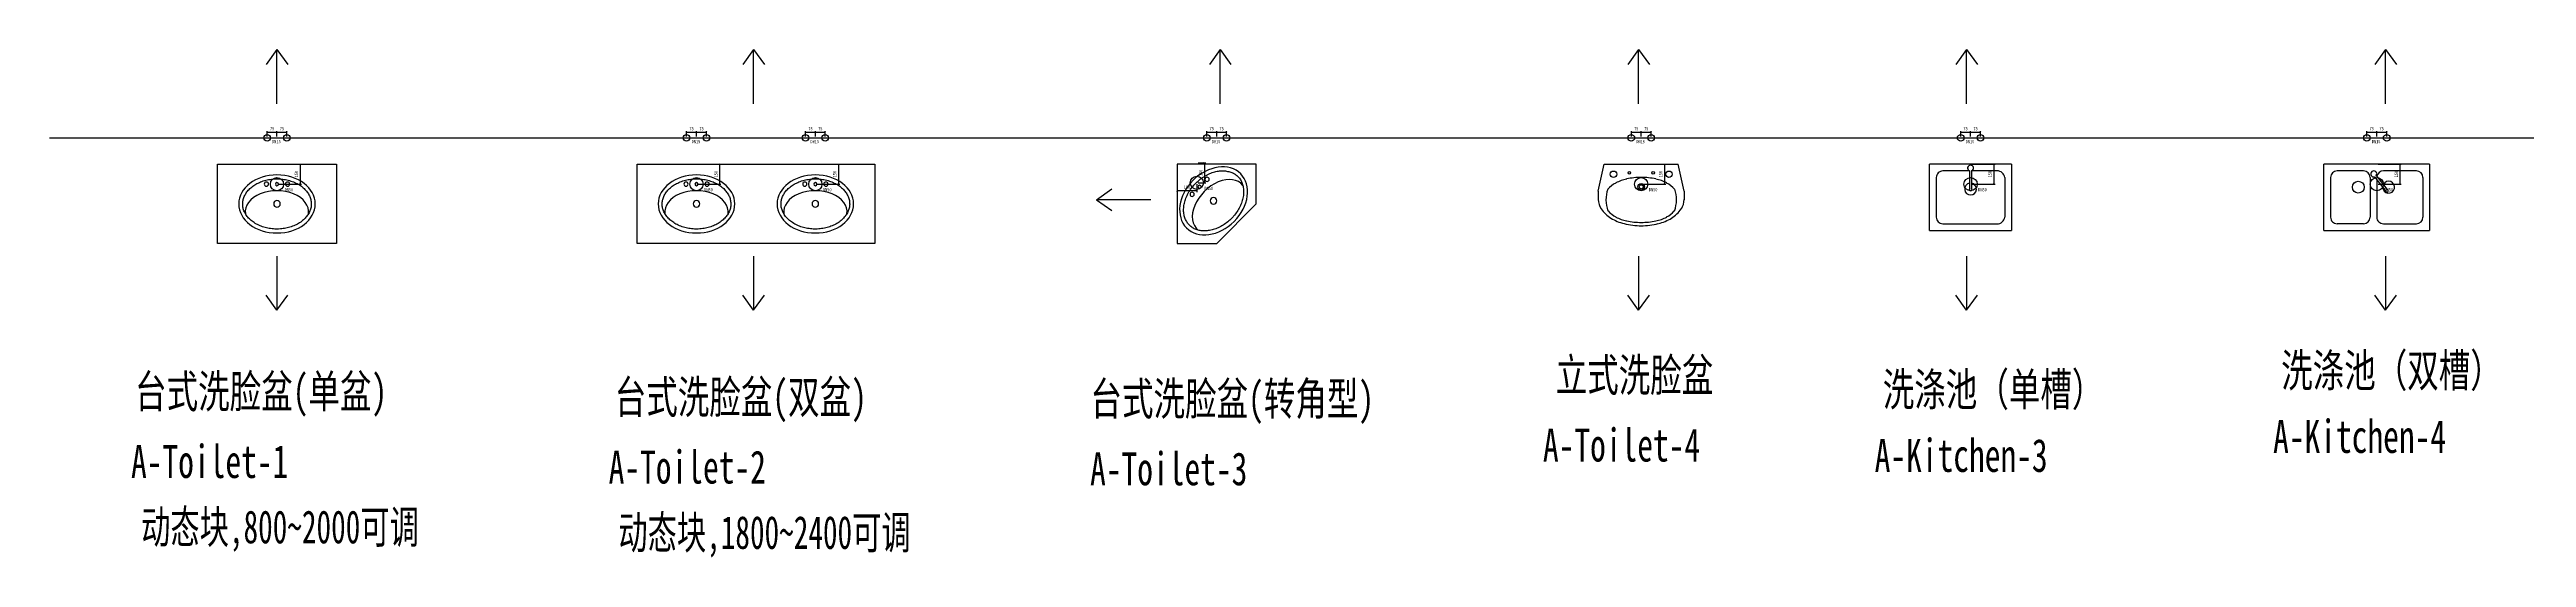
# Model space of a CAD drawing. Extents: x -84241 to 2571207, y -257021 to 1687411.
# Drawn here: x -16803 to 1954, y -256564 to -252718 of the extents above; entities that cross this region are included whole.
import ezdxf
from ezdxf.enums import TextEntityAlignment as Align

# ---------------------------------------------------------------- set-up
doc = ezdxf.new("R2010")
doc.units = 0
doc.header["$LTSCALE"] = 1000
doc.layers.get('0').update_dxf_attribs({"linetype": 'CONTINUOUS'})
doc.layers.get('Defpoints').update_dxf_attribs({"linetype": 'CONTINUOUS'})
for name, color, linetype in [('AD-NAME-ROOM', 9, 'CONTINUOUS'), ('AE-EQPM-KICH', 84, 'CONTINUOUS'), ('AE-EQPM-TOLT', 70, 'CONTINUOUS')]:
    doc.layers.add(name, color=color, linetype=linetype)
doc.styles.add('TH-STYLE1', font='STFANGSO.TTF', dxfattribs={"width": 0.8})
doc.dimstyles.new('TH-DIM10', dxfattribs={"dimscale": 10, "dimtxt": 2.5, "dimasz": 2, "dimexe": 1, "dimexo": 1, "dimgap": 1.5, "dimtad": 1, "dimdec": 3, "dimdsep": 46, "dimtxsty": 'TH-STYLE1', "dimblk1": 'ARCHTICK', "dimblk2": 'ARCHTICK', "dimsah": 1, "dimcen": -1, "dimclrd": 256, "dimclre": 256, "dimclrt": 256, "dimazin": 0, "dimtfac": 1, "dimtdec": 3, "dimtix": 1, "dimtmove": 2, "dimatfit": 0, "dimldrblk": 'ARCHTICK', "dimfxl": 2, "dimtolj": 1, "dimtzin": 0, "dimlwd": -1, "dimlwe": -1, "dimarcsym": 0})

# ---------------------------------------------------------------- blocks, each defined once
blk = doc.blocks.new('A-lavabo')
for centre, radius in [((0, 220), 25), ((-80, 70), 16), ((0, 70), 12), ((80, 70), 16)]:
    blk.add_circle(centre, radius)
at = {"extrusion": (0, 0, -1)}
for centre, major_axis, ratio, start_param, end_param in [((0, 220), (290, 0), 0.758621, -1.570796, 4.712389), ((0, 280), (240, 0), 0.666667, -0.089681, 3.231279)]:
    blk.add_ellipse(centre, major_axis=major_axis, ratio=ratio, start_param=start_param, end_param=end_param, dxfattribs=at)
blk.add_open_spline([(0, 410), (8, 410), (17, 410), (40, 408), (54, 406), (82, 401), (95, 397), (122, 388), (134, 383), (158, 371), (169, 364), (190, 350), (199, 342), (216, 326), (223, 317), (236, 299), (242, 290), (251, 271), (254, 262), (259, 242), (260, 232), (260, 213), (259, 203), (256, 184), (253, 174), (245, 155), (239, 146), (227, 128), (220, 119), (204, 102), (195, 94), (175, 79), (164, 72), (141, 60), (128, 55), (103, 45), (89, 41), (62, 35), (47, 33), (19, 30), (4, 30), (-25, 31), (-39, 32), (-67, 36), (-81, 39), (-108, 47), (-121, 52), (-146, 63), (-157, 69), (-179, 82), (-189, 90), (-207, 105), (-216, 114), (-230, 131), (-236, 140), (-246, 159), (-250, 168), (-257, 188), (-258, 197), (-260, 217), (-260, 227), (-258, 246), (-256, 256), (-249, 275), (-245, 284), (-234, 303), (-228, 312), (-213, 329), (-204, 338), (-186, 353), (-175, 360), (-153, 374), (-141, 380), (-116, 390), (-103, 395), (-76, 402), (-62, 405), (-34, 409), (-19, 410), (-3, 410), (-2, 410), (0, 410)], degree=3, knots=[-1.570796, -1.570796, -1.570796, -1.570796, -1.475892, -1.475892, -1.313537, -1.313537, -1.151182, -1.151182, -0.988827, -0.988827, -0.826472, -0.826472, -0.664117, -0.664117, -0.501762, -0.501762, -0.339408, -0.339408, -0.177053, -0.177053, -0.014698, -0.014698, 0.147657, 0.147657, 0.310012, 0.310012, 0.472367, 0.472367, 0.634722, 0.634722, 0.797077, 0.797077, 0.959432, 0.959432, 1.121787, 1.121787, 1.284142, 1.284142, 1.446497, 1.446497, 1.608852, 1.608852, 1.771206, 1.771206, 1.933561, 1.933561, 2.095916, 2.095916, 2.258271, 2.258271, 2.420626, 2.420626, 2.582981, 2.582981, 2.745336, 2.745336, 2.907691, 2.907691, 3.070046, 3.070046, 3.232401, 3.232401, 3.394756, 3.394756, 3.557111, 3.557111, 3.719466, 3.719466, 3.88182, 3.88182, 4.044175, 4.044175, 4.20653, 4.20653, 4.368885, 4.368885, 4.53124, 4.53124, 4.693595, 4.693595, 4.712389, 4.712389, 4.712389, 4.712389])
blk = doc.blocks.new('*U453')
at = {"layer": 'AE-EQPM-TOLT'}
blk.add_lwpolyline([(0, -600), (0, 0), (900, 0), (900, -600)], close=True, dxfattribs=at)
at = {"layer": 'AE-EQPM-TOLT', "xscale": -1, "rotation": 180}
blk.add_blockref('A-lavabo', (450, -80), dxfattribs=at)
blk = doc.blocks.new('A-Toilet-4')
for p, q in [((-325, -204), (-280, 0)), ((-280, 0), (280, 0)), ((325, -204), (280, 0)), ((-325, -204), (-325, -268)), ((325, -204), (325, -268))]:
    blk.add_line(p, q)
for centre, radius in [((-210, -75), 24), ((-90, -65), 10), ((0, -170), 25), ((0, -170), 15), ((90, -65), 10), ((210, -75), 24)]:
    blk.add_circle(centre, radius)
for centre, radius, start, end in [((-103, -316), 196, 117.1742, 139.6099), ((-41, -437), 333, 102.0046, 117.1742), ((0, -630), 531, 90, 102.0046), ((0, -630), 531, 77.9954, 90), ((41, -437), 333, 62.8258, 77.9954), ((103, -316), 196, 40.3901, 62.8258), ((-199, -267), 126, 179.6433, 213.7025), ((-198, -268), 127, 179.0394, 180.2324), ((-104, -201), 241, 214.1952, 238.6427), ((-14, -268), 253, 161.5387, 199.7402), ((-103, -224), 196, 221.2137, 242.8258), ((103, -224), 196, 297.1742, 318.7863), ((104, -201), 241, 301.3573, 325.8048), ((14, -268), 253, 340.2598, 18.4613), ((199, -267), 126, 326.2975, 0.3567), ((198, -268), 127, 359.7676, 0.9606), ((-42, -99), 361, 238.6427, 255.9417), ((-41, -103), 333, 242.8258, 257.9954), ((-1, 63), 528, 255.9417, 270.2324), ((0, 91), 531, 257.9954, 270), ((1, 63), 528, 269.7676, 284.0583), ((0, 91), 531, 270, 282.0046), ((41, -103), 333, 282.0046, 297.1742), ((42, -99), 361, 284.0583, 301.3573)]:
    blk.add_arc(centre, radius, start, end)
blk = doc.blocks.new('A-Kitchen-3')
for p, q in [((-310, -500), (-310, 0)), ((310, 0), (-310, 0)), ((310, 0), (310, -500)), ((-260, -100), (-260, -400)), ((-8, -50), (-210, -50)), ((-8, -50), (-8, -185)), ((8, -50), (8, -185)), ((200, -50), (8, -50)), ((260, -100), (260, -400)), ((-310, -500), (310, -500)), ((-210, -450), (200, -450))]:
    blk.add_line(p, q)
for centre, major_axis, ratio, start_param, end_param in [((-210, -100), (-0.1, 50), 1, -0.001438, 1.569359), ((0, -187), (-27.7, -35.4), 1, 3.98478, 9.91051), ((0, -29), (13.7, 17.9), 1, 4.15953, 9.715698), ((0, -191), (-6.16, -7.88), 1, -1.551604, 2.878812), ((207, -102), (-42.4, 35.4), 0.905357, 3.926991, 5.497787), ((-210, -400), (-0.1, 50), 1, 1.569635, 3.140431), ((207, -398), (-42.4, -35.4), 0.905357, 0.785398, 2.356194)]:
    blk.add_ellipse(centre, major_axis=major_axis, ratio=ratio, start_param=start_param, end_param=end_param)
blk = doc.blocks.new('A-Kitchen-4')
for p, q in [((-400, -500), (-400, 0)), ((400, 0), (-400, 0)), ((400, 0), (400, -500)), ((-350, -100), (-350, -400)), ((-100, -50), (-300, -50)), ((-50, -100), (-50, -400)), ((-16, -94), (67, -201)), ((-4, -84), (79, -191)), ((0, -115), (0, -400)), ((300, -50), (50, -50)), ((350, -100), (350, -400)), ((-400, -500), (400, -500)), ((-100, -450), (-300, -450)), ((50, -450), (300, -450))]:
    blk.add_line(p, q)
for centre, major_axis, start_param, end_param in [((-300, -100), (0, 50), 0.000591, 1.571387), ((-140, -173), (0, 45), 4.711392, 10.994577), ((-100, -100), (0, 50), 4.711798, 6.282594), ((-23, -73), (-0.2, 22.5), 4.156064, 9.712232), ((50, -100), (0, 50), -0.000202, 1.373206), ((90, -173), (0.1, 45), 1.556657, 7.383522), ((300, -100), (0, 50), 4.711798, 6.282594), ((77, -201), (0, 10), 1.588727, 6.019143), ((-300, -400), (0, 50), 1.570205, 3.141002), ((-100, -400), (0, 50), 3.142184, 4.71298), ((50, -400), (0, 50), 1.570205, 3.141002), ((300, -400), (0, 50), 3.142184, 4.71298)]:
    blk.add_ellipse(centre, major_axis=major_axis, ratio=1, start_param=start_param, end_param=end_param)
blk = doc.blocks.new('A-Toilet-3')
at = {"layer": 'AE-EQPM-TOLT'}
blk.add_lwpolyline([(600, -300), (600, 0), (0, 0), (0, -600), (300, -600), (600, -300)], dxfattribs=at)
at = {"layer": 'AE-EQPM-TOLT', "xscale": -1, "rotation": 225.0000000005895}
blk.add_blockref('A-lavabo', (121, -121), dxfattribs=at)
blk = doc.blocks.new('_ArchTick')
at = {"color": 0, "linetype": 'ByBlock', "const_width": 0.4}
blk.add_lwpolyline([(-0.5, -0.5), (0.5, 0.5)], dxfattribs=at)
blk = doc.blocks.new('*D465')
at = {"transparency": 16777216}
for p, q in [((-15081, -253377), (-15081, -253335)), ((-15006, -253345), (-15081, -253345)), ((-15006, -253377), (-15006, -253335))]:
    blk.add_line(p, q, dxfattribs=at)
at = {"layer": 'Defpoints', "color": 0, "transparency": 16777216}
for p in [(-15081, -253345), (-15081, -253387), (-15006, -253387)]:
    blk.add_point(p, dxfattribs=at)
at = {"transparency": 16777216, "xscale": 10, "yscale": 10, "zscale": 10, "rotation": 180}
blk.add_blockref('_ArchTick', (-15081, -253345), dxfattribs=at)
at = {"transparency": 16777216, "xscale": 10, "yscale": 10, "zscale": 10}
blk.add_blockref('_ArchTick', (-15006, -253345), dxfattribs=at)
at = {"transparency": 16777216, "insert": (-15043, -253317), "char_height": 25, "attachment_point": 5, "style": 'TH-STYLE1'}
blk.add_mtext('\\A1;75', dxfattribs=at)
blk = doc.blocks.new('*D466')
at = {"transparency": 16777216}
for p, q in [((-15156, -253377), (-15156, -253335)), ((-15081, -253345), (-15156, -253345)), ((-15081, -253377), (-15081, -253335))]:
    blk.add_line(p, q, dxfattribs=at)
at = {"layer": 'Defpoints', "color": 0, "transparency": 16777216}
for p in [(-15156, -253345), (-15156, -253387), (-15081, -253387)]:
    blk.add_point(p, dxfattribs=at)
at = {"transparency": 16777216, "xscale": 10, "yscale": 10, "zscale": 10, "rotation": 180}
blk.add_blockref('_ArchTick', (-15156, -253345), dxfattribs=at)
at = {"transparency": 16777216, "xscale": 10, "yscale": 10, "zscale": 10}
blk.add_blockref('_ArchTick', (-15081, -253345), dxfattribs=at)
at = {"transparency": 16777216, "insert": (-15118, -253317), "char_height": 25, "attachment_point": 5, "style": 'TH-STYLE1'}
blk.add_mtext('\\A1;75', dxfattribs=at)
blk = doc.blocks.new('*D467')
at = {"transparency": 16777216}
for p, q in [((-15071, -253587), (-14896, -253587)), ((-14906, -253587), (-14906, -253737)), ((-15071, -253737), (-14896, -253737))]:
    blk.add_line(p, q, dxfattribs=at)
at = {"layer": 'Defpoints', "color": 0, "transparency": 16777216}
for p in [(-15081, -253587), (-15081, -253737), (-14906, -253737)]:
    blk.add_point(p, dxfattribs=at)
at = {"transparency": 16777216, "xscale": 10, "yscale": 10, "zscale": 10}
for p, rotation in [((-14906, -253587), 90), ((-14906, -253737), 270)]:
    blk.add_blockref('_ArchTick', p, dxfattribs=dict(at, rotation=rotation))
at = {"transparency": 16777216, "insert": (-14934, -253662), "char_height": 25, "attachment_point": 5, "rotation": 90, "style": 'TH-STYLE1'}
blk.add_mtext('\\A1;150', dxfattribs=at)
blk = doc.blocks.new('*D468')
at = {"transparency": 16777216}
for p, q in [((-2255, -253377), (-2255, -253335)), ((-2180, -253345), (-2255, -253345)), ((-2180, -253377), (-2180, -253335))]:
    blk.add_line(p, q, dxfattribs=at)
at = {"layer": 'Defpoints', "color": 0, "transparency": 16777216}
for p in [(-2255, -253345), (-2255, -253387), (-2180, -253387)]:
    blk.add_point(p, dxfattribs=at)
at = {"transparency": 16777216, "xscale": 10, "yscale": 10, "zscale": 10, "rotation": 180}
blk.add_blockref('_ArchTick', (-2255, -253345), dxfattribs=at)
at = {"transparency": 16777216, "xscale": 10, "yscale": 10, "zscale": 10}
blk.add_blockref('_ArchTick', (-2180, -253345), dxfattribs=at)
at = {"transparency": 16777216, "insert": (-2218, -253317), "char_height": 25, "attachment_point": 5, "style": 'TH-STYLE1'}
blk.add_mtext('\\A1;75', dxfattribs=at)
blk = doc.blocks.new('*D469')
at = {"transparency": 16777216}
for p, q in [((-2330, -253377), (-2330, -253335)), ((-2255, -253345), (-2330, -253345)), ((-2255, -253377), (-2255, -253335))]:
    blk.add_line(p, q, dxfattribs=at)
at = {"layer": 'Defpoints', "color": 0, "transparency": 16777216}
for p in [(-2330, -253345), (-2330, -253387), (-2255, -253387)]:
    blk.add_point(p, dxfattribs=at)
at = {"transparency": 16777216, "xscale": 10, "yscale": 10, "zscale": 10, "rotation": 180}
blk.add_blockref('_ArchTick', (-2330, -253345), dxfattribs=at)
at = {"transparency": 16777216, "xscale": 10, "yscale": 10, "zscale": 10}
blk.add_blockref('_ArchTick', (-2255, -253345), dxfattribs=at)
at = {"transparency": 16777216, "insert": (-2293, -253317), "char_height": 25, "attachment_point": 5, "style": 'TH-STYLE1'}
blk.add_mtext('\\A1;75', dxfattribs=at)
blk = doc.blocks.new('*D470')
at = {"transparency": 16777216}
for p, q in [((-2245, -253587), (-2070, -253587)), ((-2080, -253587), (-2080, -253737)), ((-2245, -253737), (-2070, -253737))]:
    blk.add_line(p, q, dxfattribs=at)
at = {"layer": 'Defpoints', "color": 0, "transparency": 16777216}
for p in [(-2255, -253587), (-2255, -253737), (-2080, -253737)]:
    blk.add_point(p, dxfattribs=at)
at = {"transparency": 16777216, "xscale": 10, "yscale": 10, "zscale": 10}
for p, rotation in [((-2080, -253587), 90), ((-2080, -253737), 270)]:
    blk.add_blockref('_ArchTick', p, dxfattribs=dict(at, rotation=rotation))
at = {"transparency": 16777216, "insert": (-2108, -253662), "char_height": 25, "attachment_point": 5, "rotation": 90, "style": 'TH-STYLE1'}
blk.add_mtext('\\A1;150', dxfattribs=at)
blk = doc.blocks.new('*U452')
at = {"layer": 'AE-EQPM-TOLT'}
blk.add_lwpolyline([(0, -600), (0, 0), (1800, 0), (1800, -600)], close=True, dxfattribs=at)
at = {"layer": 'AE-EQPM-TOLT', "xscale": -1, "rotation": 180}
for p in [(450, -80), (1350, -80)]:
    blk.add_blockref('A-lavabo', p, dxfattribs=at)
blk = doc.blocks.new('*D484')
at = {"transparency": 16777216}
for p, q in [((-11904, -253377), (-11904, -253335)), ((-11829, -253345), (-11904, -253345)), ((-11829, -253377), (-11829, -253335))]:
    blk.add_line(p, q, dxfattribs=at)
at = {"layer": 'Defpoints', "color": 0, "transparency": 16777216}
for p in [(-11904, -253345), (-11904, -253387), (-11829, -253387)]:
    blk.add_point(p, dxfattribs=at)
at = {"transparency": 16777216, "xscale": 10, "yscale": 10, "zscale": 10, "rotation": 180}
blk.add_blockref('_ArchTick', (-11904, -253345), dxfattribs=at)
at = {"transparency": 16777216, "xscale": 10, "yscale": 10, "zscale": 10}
blk.add_blockref('_ArchTick', (-11829, -253345), dxfattribs=at)
at = {"transparency": 16777216, "insert": (-11866, -253317), "char_height": 25, "attachment_point": 5, "style": 'TH-STYLE1'}
blk.add_mtext('\\A1;75', dxfattribs=at)
blk = doc.blocks.new('*D485')
at = {"transparency": 16777216}
for p, q in [((-11979, -253377), (-11979, -253335)), ((-11904, -253345), (-11979, -253345)), ((-11904, -253377), (-11904, -253335))]:
    blk.add_line(p, q, dxfattribs=at)
at = {"layer": 'Defpoints', "color": 0, "transparency": 16777216}
for p in [(-11979, -253345), (-11979, -253387), (-11904, -253387)]:
    blk.add_point(p, dxfattribs=at)
at = {"transparency": 16777216, "xscale": 10, "yscale": 10, "zscale": 10, "rotation": 180}
blk.add_blockref('_ArchTick', (-11979, -253345), dxfattribs=at)
at = {"transparency": 16777216, "xscale": 10, "yscale": 10, "zscale": 10}
blk.add_blockref('_ArchTick', (-11904, -253345), dxfattribs=at)
at = {"transparency": 16777216, "insert": (-11941, -253317), "char_height": 25, "attachment_point": 5, "style": 'TH-STYLE1'}
blk.add_mtext('\\A1;75', dxfattribs=at)
blk = doc.blocks.new('*D486')
at = {"transparency": 16777216}
for p, q in [((-11894, -253587), (-11719, -253587)), ((-11729, -253587), (-11729, -253737)), ((-11894, -253737), (-11719, -253737))]:
    blk.add_line(p, q, dxfattribs=at)
at = {"layer": 'Defpoints', "color": 0, "transparency": 16777216}
for p in [(-11904, -253587), (-11904, -253737), (-11729, -253737)]:
    blk.add_point(p, dxfattribs=at)
at = {"transparency": 16777216, "xscale": 10, "yscale": 10, "zscale": 10}
for p, rotation in [((-11729, -253587), 90), ((-11729, -253737), 270)]:
    blk.add_blockref('_ArchTick', p, dxfattribs=dict(at, rotation=rotation))
at = {"transparency": 16777216, "insert": (-11757, -253662), "char_height": 25, "attachment_point": 5, "rotation": 90, "style": 'TH-STYLE1'}
blk.add_mtext('\\A1;150', dxfattribs=at)
blk = doc.blocks.new('*D487')
at = {"transparency": 16777216}
for p, q in [((-11004, -253377), (-11004, -253335)), ((-10929, -253345), (-11004, -253345)), ((-10929, -253377), (-10929, -253335))]:
    blk.add_line(p, q, dxfattribs=at)
at = {"layer": 'Defpoints', "color": 0, "transparency": 16777216}
for p in [(-11004, -253345), (-11004, -253387), (-10929, -253387)]:
    blk.add_point(p, dxfattribs=at)
at = {"transparency": 16777216, "xscale": 10, "yscale": 10, "zscale": 10, "rotation": 180}
blk.add_blockref('_ArchTick', (-11004, -253345), dxfattribs=at)
at = {"transparency": 16777216, "xscale": 10, "yscale": 10, "zscale": 10}
blk.add_blockref('_ArchTick', (-10929, -253345), dxfattribs=at)
at = {"transparency": 16777216, "insert": (-10966, -253317), "char_height": 25, "attachment_point": 5, "style": 'TH-STYLE1'}
blk.add_mtext('\\A1;75', dxfattribs=at)
blk = doc.blocks.new('*D488')
at = {"transparency": 16777216}
for p, q in [((-11079, -253377), (-11079, -253335)), ((-11004, -253345), (-11079, -253345)), ((-11004, -253377), (-11004, -253335))]:
    blk.add_line(p, q, dxfattribs=at)
at = {"layer": 'Defpoints', "color": 0, "transparency": 16777216}
for p in [(-11079, -253345), (-11079, -253387), (-11004, -253387)]:
    blk.add_point(p, dxfattribs=at)
at = {"transparency": 16777216, "xscale": 10, "yscale": 10, "zscale": 10, "rotation": 180}
blk.add_blockref('_ArchTick', (-11079, -253345), dxfattribs=at)
at = {"transparency": 16777216, "xscale": 10, "yscale": 10, "zscale": 10}
blk.add_blockref('_ArchTick', (-11004, -253345), dxfattribs=at)
at = {"transparency": 16777216, "insert": (-11041, -253317), "char_height": 25, "attachment_point": 5, "style": 'TH-STYLE1'}
blk.add_mtext('\\A1;75', dxfattribs=at)
blk = doc.blocks.new('*D489')
at = {"transparency": 16777216}
for p, q in [((-10994, -253587), (-10819, -253587)), ((-10829, -253587), (-10829, -253737)), ((-10994, -253737), (-10819, -253737))]:
    blk.add_line(p, q, dxfattribs=at)
at = {"layer": 'Defpoints', "color": 0, "transparency": 16777216}
for p in [(-11004, -253587), (-11004, -253737), (-10829, -253737)]:
    blk.add_point(p, dxfattribs=at)
at = {"transparency": 16777216, "xscale": 10, "yscale": 10, "zscale": 10}
for p, rotation in [((-10829, -253587), 90), ((-10829, -253737), 270)]:
    blk.add_blockref('_ArchTick', p, dxfattribs=dict(at, rotation=rotation))
at = {"transparency": 16777216, "insert": (-10857, -253662), "char_height": 25, "attachment_point": 5, "rotation": 90, "style": 'TH-STYLE1'}
blk.add_mtext('\\A1;150', dxfattribs=at)
blk = doc.blocks.new('*D490')
at = {"transparency": 16777216}
for p, q in [((-7964, -253377), (-7964, -253335)), ((-7889, -253345), (-7964, -253345)), ((-7889, -253377), (-7889, -253335))]:
    blk.add_line(p, q, dxfattribs=at)
at = {"layer": 'Defpoints', "color": 0, "transparency": 16777216}
for p in [(-7964, -253345), (-7964, -253387), (-7889, -253387)]:
    blk.add_point(p, dxfattribs=at)
at = {"transparency": 16777216, "xscale": 10, "yscale": 10, "zscale": 10, "rotation": 180}
blk.add_blockref('_ArchTick', (-7964, -253345), dxfattribs=at)
at = {"transparency": 16777216, "xscale": 10, "yscale": 10, "zscale": 10}
blk.add_blockref('_ArchTick', (-7889, -253345), dxfattribs=at)
at = {"transparency": 16777216, "insert": (-7927, -253317), "char_height": 25, "attachment_point": 5, "style": 'TH-STYLE1'}
blk.add_mtext('\\A1;75', dxfattribs=at)
blk = doc.blocks.new('*D491')
at = {"transparency": 16777216}
for p, q in [((-8039, -253377), (-8039, -253335)), ((-7964, -253345), (-8039, -253345)), ((-7964, -253377), (-7964, -253335))]:
    blk.add_line(p, q, dxfattribs=at)
at = {"layer": 'Defpoints', "color": 0, "transparency": 16777216}
for p in [(-8039, -253345), (-8039, -253387), (-7964, -253387)]:
    blk.add_point(p, dxfattribs=at)
at = {"transparency": 16777216, "xscale": 10, "yscale": 10, "zscale": 10, "rotation": 180}
blk.add_blockref('_ArchTick', (-8039, -253345), dxfattribs=at)
at = {"transparency": 16777216, "xscale": 10, "yscale": 10, "zscale": 10}
blk.add_blockref('_ArchTick', (-7964, -253345), dxfattribs=at)
at = {"transparency": 16777216, "insert": (-8002, -253317), "char_height": 25, "attachment_point": 5, "style": 'TH-STYLE1'}
blk.add_mtext('\\A1;75', dxfattribs=at)
blk = doc.blocks.new('*D492')
at = {"transparency": 16777216}
for p, q in [((-4749, -253377), (-4749, -253335)), ((-4674, -253345), (-4749, -253345)), ((-4674, -253377), (-4674, -253335))]:
    blk.add_line(p, q, dxfattribs=at)
at = {"layer": 'Defpoints', "color": 0, "transparency": 16777216}
for p in [(-4749, -253345), (-4749, -253387), (-4674, -253387)]:
    blk.add_point(p, dxfattribs=at)
at = {"transparency": 16777216, "xscale": 10, "yscale": 10, "zscale": 10, "rotation": 180}
blk.add_blockref('_ArchTick', (-4749, -253345), dxfattribs=at)
at = {"transparency": 16777216, "xscale": 10, "yscale": 10, "zscale": 10}
blk.add_blockref('_ArchTick', (-4674, -253345), dxfattribs=at)
at = {"transparency": 16777216, "insert": (-4712, -253317), "char_height": 25, "attachment_point": 5, "style": 'TH-STYLE1'}
blk.add_mtext('\\A1;75', dxfattribs=at)
blk = doc.blocks.new('*D493')
at = {"transparency": 16777216}
for p, q in [((-4824, -253377), (-4824, -253335)), ((-4749, -253345), (-4824, -253345)), ((-4749, -253377), (-4749, -253335))]:
    blk.add_line(p, q, dxfattribs=at)
at = {"layer": 'Defpoints', "color": 0, "transparency": 16777216}
for p in [(-4824, -253345), (-4824, -253387), (-4749, -253387)]:
    blk.add_point(p, dxfattribs=at)
at = {"transparency": 16777216, "xscale": 10, "yscale": 10, "zscale": 10, "rotation": 180}
blk.add_blockref('_ArchTick', (-4824, -253345), dxfattribs=at)
at = {"transparency": 16777216, "xscale": 10, "yscale": 10, "zscale": 10}
blk.add_blockref('_ArchTick', (-4749, -253345), dxfattribs=at)
at = {"transparency": 16777216, "insert": (-4787, -253317), "char_height": 25, "attachment_point": 5, "style": 'TH-STYLE1'}
blk.add_mtext('\\A1;75', dxfattribs=at)
blk = doc.blocks.new('*D494')
at = {"transparency": 16777216}
for p, q in [((-8104, -253577), (-8048, -253577)), ((-8058, -253577), (-8058, -253727)), ((-8104, -253727), (-8048, -253727))]:
    blk.add_line(p, q, dxfattribs=at)
at = {"layer": 'Defpoints', "color": 0, "transparency": 16777216}
for p in [(-8114, -253577), (-8114, -253727), (-8058, -253727)]:
    blk.add_point(p, dxfattribs=at)
at = {"transparency": 16777216, "xscale": 10, "yscale": 10, "zscale": 10}
for p, rotation in [((-8058, -253577), 90), ((-8058, -253727), 270)]:
    blk.add_blockref('_ArchTick', p, dxfattribs=dict(at, rotation=rotation))
at = {"transparency": 16777216, "insert": (-8085, -253652), "char_height": 25, "attachment_point": 5, "rotation": 90, "style": 'TH-STYLE1'}
blk.add_mtext('\\A1;150', dxfattribs=at)
blk = doc.blocks.new('*D495')
at = {"transparency": 16777216}
for p, q in [((-4739, -253587), (-4564, -253587)), ((-4574, -253587), (-4574, -253737)), ((-4739, -253737), (-4564, -253737))]:
    blk.add_line(p, q, dxfattribs=at)
at = {"layer": 'Defpoints', "color": 0, "transparency": 16777216}
for p in [(-4749, -253587), (-4749, -253737), (-4574, -253737)]:
    blk.add_point(p, dxfattribs=at)
at = {"transparency": 16777216, "xscale": 10, "yscale": 10, "zscale": 10}
for p, rotation in [((-4574, -253587), 90), ((-4574, -253737), 270)]:
    blk.add_blockref('_ArchTick', p, dxfattribs=dict(at, rotation=rotation))
at = {"transparency": 16777216, "insert": (-4602, -253662), "char_height": 25, "attachment_point": 5, "rotation": 90, "style": 'TH-STYLE1'}
blk.add_mtext('\\A1;150', dxfattribs=at)
blk = doc.blocks.new('*D496')
at = {"transparency": 16777216}
for p, q in [((-8264, -253737), (-8264, -253798)), ((-8114, -253788), (-8264, -253788)), ((-8114, -253737), (-8114, -253798))]:
    blk.add_line(p, q, dxfattribs=at)
at = {"layer": 'Defpoints', "color": 0, "transparency": 16777216}
for p in [(-8264, -253727), (-8264, -253788), (-8114, -253727)]:
    blk.add_point(p, dxfattribs=at)
at = {"transparency": 16777216, "xscale": 10, "yscale": 10, "zscale": 10, "rotation": 180}
blk.add_blockref('_ArchTick', (-8264, -253788), dxfattribs=at)
at = {"transparency": 16777216, "xscale": 10, "yscale": 10, "zscale": 10}
blk.add_blockref('_ArchTick', (-8114, -253788), dxfattribs=at)
at = {"transparency": 16777216, "insert": (-8189, -253760), "char_height": 25, "attachment_point": 5, "style": 'TH-STYLE1'}
blk.add_mtext('\\A1;150', dxfattribs=at)
blk = doc.blocks.new('*D497')
at = {"transparency": 16777216}
for p, q in [((821, -253377), (821, -253335)), ((896, -253345), (821, -253345)), ((896, -253377), (896, -253335))]:
    blk.add_line(p, q, dxfattribs=at)
at = {"layer": 'Defpoints', "color": 0, "transparency": 16777216}
for p in [(821, -253345), (821, -253387), (896, -253387)]:
    blk.add_point(p, dxfattribs=at)
at = {"transparency": 16777216, "xscale": 10, "yscale": 10, "zscale": 10, "rotation": 180}
blk.add_blockref('_ArchTick', (821, -253345), dxfattribs=at)
at = {"transparency": 16777216, "xscale": 10, "yscale": 10, "zscale": 10}
blk.add_blockref('_ArchTick', (896, -253345), dxfattribs=at)
at = {"transparency": 16777216, "insert": (858, -253317), "char_height": 25, "attachment_point": 5, "style": 'TH-STYLE1'}
blk.add_mtext('\\A1;75', dxfattribs=at)
blk = doc.blocks.new('*D498')
at = {"transparency": 16777216}
for p, q in [((746, -253377), (746, -253335)), ((821, -253345), (746, -253345)), ((821, -253377), (821, -253335))]:
    blk.add_line(p, q, dxfattribs=at)
at = {"layer": 'Defpoints', "color": 0, "transparency": 16777216}
for p in [(746, -253345), (746, -253387), (821, -253387)]:
    blk.add_point(p, dxfattribs=at)
at = {"transparency": 16777216, "xscale": 10, "yscale": 10, "zscale": 10, "rotation": 180}
blk.add_blockref('_ArchTick', (746, -253345), dxfattribs=at)
at = {"transparency": 16777216, "xscale": 10, "yscale": 10, "zscale": 10}
blk.add_blockref('_ArchTick', (821, -253345), dxfattribs=at)
at = {"transparency": 16777216, "insert": (783, -253317), "char_height": 25, "attachment_point": 5, "style": 'TH-STYLE1'}
blk.add_mtext('\\A1;75', dxfattribs=at)
blk = doc.blocks.new('*D499')
at = {"transparency": 16777216}
for p, q in [((831, -253587), (1006, -253587)), ((996, -253587), (996, -253737)), ((831, -253737), (1006, -253737))]:
    blk.add_line(p, q, dxfattribs=at)
at = {"layer": 'Defpoints', "color": 0, "transparency": 16777216}
for p in [(821, -253587), (821, -253737), (996, -253737)]:
    blk.add_point(p, dxfattribs=at)
at = {"transparency": 16777216, "xscale": 10, "yscale": 10, "zscale": 10}
for p, rotation in [((996, -253587), 90), ((996, -253737), 270)]:
    blk.add_blockref('_ArchTick', p, dxfattribs=dict(at, rotation=rotation))
at = {"transparency": 16777216, "insert": (968, -253662), "char_height": 25, "attachment_point": 5, "rotation": 90, "style": 'TH-STYLE1'}
blk.add_mtext('\\A1;150', dxfattribs=at)

msp = doc.modelspace()

# ---------------------------------------------------------------- linework, layer by layer
at = {"color": 1}
for p, q in [((-15080.9662, -252717.9692), (-15162.7544, -252832.4304)), ((-15080.9662, -253128.3678), (-15080.9662, -252717.9692)), ((-15080.9662, -252717.9692), (-14999.1781, -252832.4304)), ((-11471.4543, -252717.9692), (-11553.2425, -252832.4304)), ((-11471.4543, -253128.3678), (-11471.4543, -252717.9692)), ((-11471.4543, -252717.9692), (-11389.6662, -252832.4304)), ((-7938.042, -252717.9692), (-8019.8301, -252832.4304)), ((-7938.042, -253128.3678), (-7938.042, -252717.9692)), ((-7938.042, -252717.9692), (-7856.2539, -252832.4304)), ((-4769.2806, -252717.9692), (-4851.0687, -252832.4304)), ((-4769.2806, -253128.3678), (-4769.2806, -252717.9692)), ((-4769.2806, -252717.9692), (-4687.4924, -252832.4304)), ((-2285.383, -252717.9692), (-2367.1711, -252832.4304)), ((-2285.383, -253128.3678), (-2285.383, -252717.9692)), ((-2285.383, -252717.9692), (-2203.5948, -252832.4304)), ((887.1268, -252717.9692), (805.3387, -252832.4304)), ((887.1268, -253128.3678), (887.1268, -252717.9692)), ((887.1268, -252717.9692), (968.915, -252832.4304)), ((-8873.9015, -253855.6178), (-8759.4403, -253773.8297)), ((-8463.5029, -253855.6178), (-8873.9015, -253855.6178)), ((-8873.9015, -253855.6178), (-8759.4403, -253937.406)), ((-15080.9662, -254282.2049), (-15080.9662, -254692.6035)), ((-11471.4543, -254282.2049), (-11471.4543, -254692.6035)), ((-4769.2806, -254282.2049), (-4769.2806, -254692.6035)), ((-2285.383, -254282.2049), (-2285.383, -254692.6035)), ((887.1268, -254282.2049), (887.1268, -254692.6035)), ((-15080.9662, -254692.6035), (-15162.7544, -254578.1423)), ((-15080.9662, -254692.6035), (-14999.1781, -254578.1423)), ((-11471.4543, -254692.6035), (-11553.2425, -254578.1423)), ((-11471.4543, -254692.6035), (-11389.6662, -254578.1423)), ((-4769.2806, -254692.6035), (-4851.0687, -254578.1423)), ((-4769.2806, -254692.6035), (-4687.4924, -254578.1423)), ((-2285.383, -254692.6035), (-2367.1711, -254578.1423)), ((-2285.383, -254692.6035), (-2203.5948, -254578.1423)), ((887.1268, -254692.6035), (805.3387, -254578.1423)), ((887.1268, -254692.6035), (968.915, -254578.1423))]:
    msp.add_line(p, q, dxfattribs=at)
msp.add_line((-16803.3785, -253387.2725), (52297.493, -253387.2725))
for centre in [(-15155.9662, -253387.2725), (-11978.8453, -253387.2725), (-11078.8453, -253387.2725), (-8039.3897, -253387.2725), (-4824.4917, -253387.2725), (-2330.2128, -253387.2725), (745.804, -253387.2725)]:
    msp.add_circle(centre, 25, dxfattribs=at)
at = {"color": 5}
for centre in [(-15005.9662, -253387.2725), (-11828.8453, -253387.2725), (-10928.8453, -253387.2725), (-7889.3897, -253387.2725), (-4674.4917, -253387.2725), (-2180.2128, -253387.2725), (895.804, -253387.2725)]:
    msp.add_circle(centre, 25, dxfattribs=at)
at = {"color": 4}
for centre in [(-15080.9662, -253737.2725), (-11903.8453, -253737.2725), (-11003.8453, -253737.2725), (-8114.3897, -253726.8441), (-4749.4917, -253737.2725), (-2255.2128, -253737.2725), (820.804, -253737.2725)]:
    msp.add_circle(centre, 50, dxfattribs=at)

# ---------------------------------------------------------------- block references
at = {"layer": 'AE-EQPM-KICH', "linetype": 'ByBlock'}
for name, p in [('A-Kitchen-3', (-2255.2128, -253587.2725)), ('A-Kitchen-4', (820.804, -253587.2725))]:
    msp.add_blockref(name, p, dxfattribs=at)
at = {"layer": 'AE-EQPM-TOLT'}
for name, p in [('*U453', (-15530.9662, -253587.2725)), ('*U452', (-12353.8453, -253587.2725)), ('A-Toilet-3', (-8264.3897, -253587.2725)), ('A-Toilet-4', (-4749.4917, -253587.2725))]:
    msp.add_blockref(name, p, dxfattribs=at)

# ---------------------------------------------------------------- texts
at = {"char_height": 25, "attachment_point": 1, "style": 'TH-STYLE1'}
for s, insert in [('DN15', (-15118.2699, -253402.1604)), ('DN15', (-11941.1489, -253402.1604)), ('DN15', (-11041.1489, -253402.1604)), ('DN15', (-8001.6934, -253402.1604)), ('DN15', (-4786.7954, -253402.1604)), ('DN15', (-2292.5165, -253402.1604)), ('DN15', (783.5003, -253402.1604)), ('DN50', (-15023.2604, -253766.7418)), ('DN50', (-11846.1394, -253766.7418)), ('DN50', (-10946.1394, -253766.7418)), ('DN50', (-8056.6839, -253756.3134)), ('DN50', (-4691.7859, -253766.7418)), ('DN50', (-2197.507, -253766.7418)), ('DN50', (878.5098, -253766.7418))]:
    msp.add_mtext_dynamic_manual_height_columns(s, width=125.787355, gutter_width=1250, heights=[0], dxfattribs=dict(at, insert=insert))
at = {"layer": 'AD-NAME-ROOM', "style": 'TH-STYLE1'}
for s, width, p in [('立式洗脸盆', 0.7, (-4800.738, -255307.6244)), ('洗涤池（双槽）', 0.7, (932.2687, -255272.6532)), ('台式洗脸盆(单盆)', 0.7, (-15200.9293, -255431.893)), ('台式洗脸盆(双盆)', 0.7, (-11568.4744, -255474.1617)), ('台式洗脸盆(转角型)', 0.7, (-7846.5483, -255487.148)), ('洗涤池（单槽）', 0.7, (-2085.0126, -255416.4659)), ('A-Toilet-4', 0.7, (-4898.5545, -255838.2172)), ('A-Kitchen-3', 0.7, (-2326.8125, -255916.4659)), ('A-Kitchen-4', 0.7, (690.4688, -255772.6532)), ('A-Toilet-1', 0.7, (-15590.8553, -255962.4858)), ('A-Toilet-2', 0.7, (-11973.9875, -256004.7545)), ('A-Toilet-3', 0.7, (-8327.9507, -256017.7408)), ('动态块,800~2000可调', 0.65, (-15058.141, -256457.5883)), ('动态块,1800~2400可调', 0.65, (-11388.8779, -256499.857))]:
    msp.add_text(s, height=250, dxfattribs=dict(at, width=width)).set_placement(p, align=Align.CENTER)

# ---------------------------------------------------------------- dimensions: what is measured, and where the dimension line sits
for base, p1, p2, picture, middle in [((-15155.9662, -253344.5193), (-15080.9662, -253387.2725), (-15155.9662, -253387.2725), '*D466', (-15118.4662, -253316.7163)), ((-15080.9662, -253344.5193), (-15005.9662, -253387.2725), (-15080.9662, -253387.2725), '*D465', (-15043.4662, -253316.7163)), ((-11978.8453, -253344.5193), (-11903.8453, -253387.2725), (-11978.8453, -253387.2725), '*D485', (-11941.3453, -253316.7163)), ((-11903.8453, -253344.5193), (-11828.8453, -253387.2725), (-11903.8453, -253387.2725), '*D484', (-11866.3453, -253316.7163)), ((-11078.8453, -253344.5193), (-11003.8453, -253387.2725), (-11078.8453, -253387.2725), '*D488', (-11041.3453, -253316.7163)), ((-11003.8453, -253344.5193), (-10928.8453, -253387.2725), (-11003.8453, -253387.2725), '*D487', (-10966.3453, -253316.7163)), ((-8039.3897, -253344.5193), (-7964.3897, -253387.2725), (-8039.3897, -253387.2725), '*D491', (-8001.8897, -253316.7163)), ((-7964.3897, -253344.5193), (-7889.3897, -253387.2725), (-7964.3897, -253387.2725), '*D490', (-7926.8897, -253316.7163)), ((-4824.4917, -253344.5193), (-4749.4917, -253387.2725), (-4824.4917, -253387.2725), '*D493', (-4786.9917, -253316.7163)), ((-4749.4917, -253344.5193), (-4674.4917, -253387.2725), (-4749.4917, -253387.2725), '*D492', (-4711.9917, -253316.7163)), ((-2330.2128, -253344.5193), (-2255.2128, -253387.2725), (-2330.2128, -253387.2725), '*D469', (-2292.7128, -253316.7163)), ((-2255.2128, -253344.5193), (-2180.2128, -253387.2725), (-2255.2128, -253387.2725), '*D468', (-2217.7128, -253316.7163)), ((745.804, -253344.5193), (820.804, -253387.2725), (745.804, -253387.2725), '*D498', (783.304, -253316.7163)), ((820.804, -253344.5193), (895.804, -253387.2725), (820.804, -253387.2725), '*D497', (858.304, -253316.7163))]:
    dim = msp.add_linear_dim(base=base, p1=p1, p2=p2, dimstyle='TH-DIM10', override={"dimasz": 1})
    dim.commit()
    dim.dimension.update_dxf_attribs({"geometry": picture, "text_midpoint": middle})
at = {"color": 4}
for base, p1, p2, picture, middle in [((-14905.9029, -253737.2725), (-15080.9662, -253587.2725), (-15080.9662, -253737.2725), '*D467', (-14933.7059, -253662.2725)), ((-11728.7819, -253737.2725), (-11903.8453, -253587.2725), (-11903.8453, -253737.2725), '*D486', (-11756.5849, -253662.2725)), ((-10828.7819, -253737.2725), (-11003.8453, -253587.2725), (-11003.8453, -253737.2725), '*D489', (-10856.5849, -253662.2725)), ((-8057.694, -253726.8441), (-8114.3897, -253576.8441), (-8114.3897, -253726.8441), '*D494', (-8085.497, -253651.8441)), ((-4574.4284, -253737.2725), (-4749.4917, -253587.2725), (-4749.4917, -253737.2725), '*D495', (-4602.2314, -253662.2725)), ((-2080.1495, -253737.2725), (-2255.2128, -253587.2725), (-2255.2128, -253737.2725), '*D470', (-2107.9525, -253662.2725)), ((995.8673, -253737.2725), (820.804, -253587.2725), (820.804, -253737.2725), '*D499', (968.0643, -253662.2725))]:
    dim = msp.add_linear_dim(base=base, p1=p1, p2=p2, angle=90, dimstyle='TH-DIM10', override={"dimasz": 1}, dxfattribs=at)
    dim.commit()
    dim.dimension.update_dxf_attribs({"geometry": picture, "text_midpoint": middle})
dim = msp.add_linear_dim(base=(-8264.3897, -253788.2244), p1=(-8114.3897, -253726.8441), p2=(-8264.3897, -253726.8441), dimstyle='TH-DIM10', override={"dimasz": 1}, dxfattribs=at)
dim.commit()
dim.dimension.update_dxf_attribs({"geometry": '*D496', "text_midpoint": (-8189.3897, -253760.4214)})

doc.saveas('drawing.dxf')
